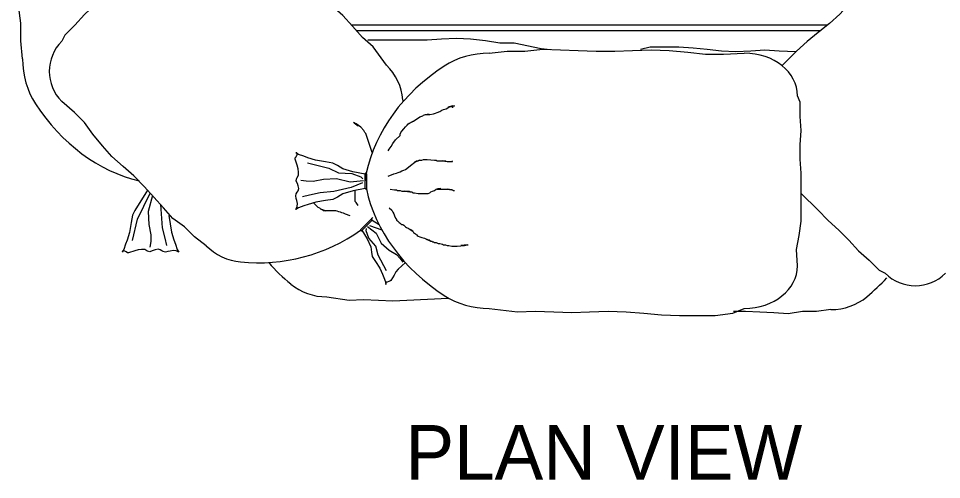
# Model space of a CAD drawing. Extents: x -1.9 to 42.1, y -2.6 to 24.1.
# Drawn here: x 22.798 to 27.719, y 4.659 to 7.119 of the extents above; entities that cross this region are included whole.
import ezdxf

# ---------------------------------------------------------------- set-up
doc = ezdxf.new("R2010")
doc.units = 0
doc.layers.add('Level 1', color=7, linetype='Continuous')

msp = doc.modelspace()

# ---------------------------------------------------------------- linework, layer by layer
at = {"layer": 'Level 1'}
for p, q in [((27.1118, 7.0829), (24.5731, 7.0829)), ((24.5986, 7.0546), (27.0757, 7.0546)), ((24.6463, 6.2137), (24.6458, 6.2891)), ((24.6546, 6.2137), (24.6541, 6.2891)), ((24.655, 6.2137), (24.655, 6.2891)), ((24.6763, 6.0464), (24.6231, 5.9931)), ((24.6766, 6.0461), (24.6236, 5.9926)), ((24.6813, 6.0414), (24.6283, 5.9879))]:
    msp.add_line(p, q, dxfattribs=at)
for points in [[(23.6708, 7.6385), (23.6126, 7.5743), (23.5505, 7.5291), (23.4912, 7.4811), (23.4376, 7.4275), (23.367, 7.3569), (23.3106, 7.3005), (23.2598, 7.244), (23.2061, 7.1904), (23.1497, 7.1396), (23.0989, 7.0831), (23.0452, 7.0295), (23.0291, 6.9968)], [(24.7609, 6.8692), (24.6885, 6.9669), (24.6321, 7.0177), (24.5784, 7.077), (24.5275, 7.1335), (24.4711, 7.1844), (24.4118, 7.238), (24.3609, 7.2945), (24.3129, 7.3538), (24.2649, 7.4131), (24.214, 7.4696), (24.1604, 7.5233), (24.1067, 7.5769), (24.0446, 7.6221), (23.9916, 7.6385)], [(22.8202, 6.903), (22.8102, 6.9984), (22.8102, 7.0932), (22.7982, 7.1881), (22.8022, 7.283), (22.8062, 7.3778), (22.8145, 7.5757)], [(27.5274, 7.4773), (27.4486, 7.4189), (27.3978, 7.3624), (27.3385, 7.3087), (27.282, 7.2579), (27.2312, 7.2014), (27.1775, 7.1421), (27.121, 7.0913), (27.0617, 7.0432), (27.0024, 6.9952), (26.9459, 6.9444), (26.8682, 6.8667)], [(24.6602, 7.0051), (24.9769, 7.0051), (25.0528, 7.0091), (25.1327, 7.0131), (25.2086, 7.0091), (25.2884, 7.0011), (25.3643, 6.9891), (25.4402, 6.9891), (25.585, 6.9591), (25.6321, 6.9532)], [(25.3076, 6.9333), (25.403, 6.9434), (25.4978, 6.9434), (25.5927, 6.9554), (25.6876, 6.9514), (25.7824, 6.9474), (25.8773, 6.9434), (25.9771, 6.9434), (26.072, 6.9474), (26.1718, 6.9514), (26.2667, 6.9474), (26.3666, 6.9394), (26.4614, 6.9274), (26.5563, 6.9274), (26.6675, 6.9333), (26.6675, 6.9333)], [(26.942, 6.9405), (26.8534, 6.9449), (26.7776, 6.9489), (26.7017, 6.9449), (26.6218, 6.9409), (26.5459, 6.9449), (26.47, 6.9529), (26.3941, 6.9609), (26.3182, 6.9649), (26.2423, 6.9649), (26.1664, 6.9649), (26.1137, 6.9531)], [(26.9511, 5.7989), (26.9457, 5.8855), (26.9607, 5.9614), (26.9707, 6.0372), (26.9707, 6.1131), (26.9707, 6.2129), (26.9707, 6.2927), (26.9657, 6.3685), (26.9657, 6.4444), (26.9707, 6.5202), (26.9657, 6.5961), (26.9657, 6.6719), (26.9511, 6.7064)], [(23.7984, 5.9067), (23.7373, 5.9535), (23.6836, 6.0072), (23.6215, 6.0524), (23.5707, 6.1089), (23.5198, 6.1653), (23.469, 6.2218), (23.4125, 6.2783), (23.356, 6.3292), (23.2967, 6.3828), (23.2459, 6.4393), (23.195, 6.5014), (23.1498, 6.5636), (23.0962, 6.6172), (23.0291, 6.676), (23.0291, 6.676)], [(24.7696, 6.4132), (24.7745, 6.4209), (24.7841, 6.4363), (24.7938, 6.4518), (24.8083, 6.4711), (24.8324, 6.4942), (24.8324, 6.502), (24.8372, 6.5097), (24.8421, 6.5174), (24.8517, 6.529), (24.8614, 6.5406), (24.8807, 6.5599), (24.8903, 6.5637), (24.9048, 6.5715), (24.871, 6.5522), (24.9048, 6.5715), (24.9386, 6.5946), (24.9531, 6.5985), (24.958, 6.6023), (24.9676, 6.6062), (24.9821, 6.6062), (24.9869, 6.6062), (24.9773, 6.6062), (24.9869, 6.6062), (24.9918, 6.6062), (25.0111, 6.6101), (25.0207, 6.6139), (25.0304, 6.6178), (25.0449, 6.6216), (25.0545, 6.6294), (25.0642, 6.6332), (25.0787, 6.6371), (25.098, 6.6487), (25.1076, 6.6487), (25.1125, 6.6525), (25.0883, 6.6448), (25.1125, 6.6525), (25.1173, 6.6525), (25.1221, 6.6525), (25.1221, 6.6525), (25.1125, 6.6487), (25.1125, 6.641)], [(24.6845, 6.4037), (24.6506, 6.5054), (24.6451, 6.5108), (24.6397, 6.5218), (24.6233, 6.5381), (24.5987, 6.5573), (24.5878, 6.5627), (24.6096, 6.5463), (24.5878, 6.5627), (24.585, 6.5655)], [(24.2773, 6.1001), (24.2837, 6.1152), (24.2863, 6.131), (24.2828, 6.1475), (24.2794, 6.1585), (24.2768, 6.1722), (24.2794, 6.1832), (24.2837, 6.1915), (24.2888, 6.1997), (24.2923, 6.2114), (24.2897, 6.2265), (24.2854, 6.2375), (24.2794, 6.2512), (24.2777, 6.2547), (24.282, 6.267), (24.2845, 6.2705), (24.2906, 6.2822), (24.2914, 6.2986), (24.2897, 6.3165), (24.2837, 6.3357), (24.2734, 6.368), (24.2734, 6.3749), (24.2777, 6.3804), (24.2828, 6.3886), (24.2845, 6.3914), (24.2845, 6.3962), (24.282, 6.401), (24.2773, 6.4027)], [(24.6458, 6.2881), (24.581, 6.3003), (24.5267, 6.3169), (24.4983, 6.3346), (24.4737, 6.3472), (24.4348, 6.3539), (24.3822, 6.3628), (24.3413, 6.3758), (24.3197, 6.3841), (24.2905, 6.3936), (24.2773, 6.4027)], [(24.3395, 6.3478), (24.4524, 6.3203), (24.5051, 6.295), (24.5755, 6.2921), (24.6237, 6.274), (24.6331, 6.2638)], [(24.7696, 6.278), (24.7986, 6.2896), (24.8131, 6.2935), (24.8227, 6.2973), (24.8324, 6.3012), (24.8421, 6.3051), (24.8517, 6.3089), (24.8614, 6.3128), (24.8952, 6.3398), (24.9048, 6.3475), (24.9193, 6.3591), (24.929, 6.3591), (24.9386, 6.363), (24.9097, 6.3514), (24.9386, 6.363), (24.9483, 6.363), (24.958, 6.3668), (24.9676, 6.3668), (24.9773, 6.3668), (25.0159, 6.363), (25.0256, 6.363), (25.0304, 6.3591), (25.04, 6.3591), (25.0545, 6.3591), (25.069, 6.3591), (25.0738, 6.3591), (25.0787, 6.3552), (25.0594, 6.3591), (25.0835, 6.3552), (25.0883, 6.3552), (25.0932, 6.3552), (25.098, 6.3552), (25.1028, 6.3552), (25.1076, 6.3552), (25.1125, 6.3552), (25.1125, 6.3552), (25.1125, 6.3591)], [(24.6368, 6.253), (24.5663, 6.2448), (24.4942, 6.264), (24.4237, 6.2599), (24.3687, 6.2489), (24.3326, 6.2502), (24.3034, 6.2544)], [(23.4866, 6.2022), (23.419, 6.0937), (23.4063, 6.0691), (23.3997, 6.0302), (23.3908, 5.9776), (23.3778, 5.9367), (23.3695, 5.9151), (23.36, 5.8859), (23.3509, 5.8727)], [(24.6463, 6.2111), (24.5825, 6.1998), (24.5279, 6.1836), (24.4993, 6.1662), (24.4745, 6.1538), (24.4354, 6.1475), (24.3828, 6.1391), (24.3417, 6.1264), (24.32, 6.1183), (24.2907, 6.1091), (24.2773, 6.1001)], [(24.6313, 6.2414), (24.5709, 6.2176), (24.4791, 6.1949), (24.4072, 6.1894), (24.3504, 6.1757), (24.312, 6.1664)], [(24.6097, 6.1203), (24.5988, 6.1367), (24.5933, 6.1422), (24.5933, 6.2017)], [(24.7793, 6.2085), (24.8034, 6.2047), (24.8131, 6.2047), (24.8179, 6.2008), (24.8227, 6.2008), (24.8276, 6.2008), (24.8324, 6.2008), (24.8421, 6.1969), (24.8662, 6.1969), (24.8807, 6.1969), (24.8855, 6.1931), (24.8565, 6.1969), (24.8855, 6.1931), (24.8903, 6.1931), (24.8952, 6.1931), (24.9, 6.1892), (24.9097, 6.1892), (24.929, 6.1854), (24.9386, 6.1854), (24.9531, 6.1854), (24.9628, 6.1854), (24.9724, 6.1854), (24.9821, 6.1854), (24.9918, 6.1892), (24.9966, 6.1931), (25.0062, 6.1969), (25.0159, 6.2008), (25.0256, 6.2085), (25.0352, 6.2124), (25.04, 6.2124), (25.0449, 6.2124), (25.0497, 6.2124), (25.0304, 6.2085), (25.0545, 6.2085), (25.0594, 6.2085), (25.069, 6.2085), (25.0787, 6.2085), (25.0932, 6.2085), (25.1076, 6.2047), (25.0835, 6.2085), (25.1076, 6.2047), (25.1125, 6.2047), (25.1173, 6.2008), (25.1221, 6.2008)], [(23.4058, 5.9349), (23.4333, 6.0478), (23.5001, 6.1873)], [(23.5121, 6.174), (23.4896, 6.0896), (23.4937, 6.0191), (23.5047, 5.9641), (23.5033, 5.9281), (23.4992, 5.8988)], [(26.9707, 6.1853), (27.0586, 6.0974), (27.1151, 6.0409), (27.1715, 5.9901), (27.2251, 5.9365), (27.276, 5.88), (27.3324, 5.8292), (27.386, 5.7756), (27.4187, 5.7594)], [(23.5546, 6.1267), (23.5641, 6.0026), (23.5779, 5.9459), (23.5871, 5.9074)], [(24.5661, 6.0657), (24.5415, 6.0739), (24.5305, 6.0794), (24.5224, 6.0821), (24.5142, 6.0849), (24.506, 6.0876), (24.4978, 6.0903), (24.4896, 6.0931), (24.4513, 6.0931), (24.4404, 6.0931), (24.424, 6.0931), (24.4186, 6.0985), (24.4104, 6.1013), (24.435, 6.0931), (24.4104, 6.1013), (24.4049, 6.1067), (24.3967, 6.1095), (24.3694, 6.1368)], [(24.7745, 6.1081), (24.7889, 6.0966), (24.7938, 6.085), (24.7986, 6.0773), (24.8034, 6.0657), (24.8083, 6.0541), (24.8131, 6.0464), (24.8131, 6.0425), (24.8179, 6.0386), (24.8227, 6.0348), (24.8276, 6.0309), (24.8324, 6.0271), (24.8372, 6.0232), (24.8421, 6.0193), (24.8469, 6.0193), (24.8517, 6.0155), (24.8614, 6.0078), (24.8662, 6.0039), (24.8759, 6), (24.8807, 5.9962), (24.8855, 5.9923), (24.8903, 5.9923), (24.9, 5.9846), (24.8855, 5.9923), (24.9, 5.9846), (24.9048, 5.9769), (24.9097, 5.973), (24.9145, 5.9692), (24.9193, 5.9653), (24.9241, 5.9653), (24.9241, 5.9614), (24.929, 5.9576), (24.9386, 5.9537), (24.9483, 5.9498), (24.9628, 5.946), (24.9821, 5.9383), (24.9869, 5.9383), (24.9918, 5.9344), (24.9966, 5.9305), (24.9724, 5.9421), (24.9966, 5.9305), (25.0014, 5.9305), (25.0062, 5.9267), (25.0111, 5.9267), (25.0159, 5.9228), (25.0256, 5.9228), (25.0352, 5.919), (25.0449, 5.919), (25.0594, 5.9151), (25.0642, 5.9112), (25.069, 5.9112), (25.0738, 5.9112), (25.0835, 5.9074), (25.0932, 5.9074), (25.1076, 5.9035), (25.1366, 5.9035), (25.1753, 5.9074), (25.1897, 5.9112), (25.1559, 5.9074), (25.1897, 5.9112), (25.1946, 5.9112)], [(23.6001, 6.0679), (23.6145, 5.9782), (23.6271, 5.9371), (23.6352, 5.9154), (23.6444, 5.8861), (23.6534, 5.8727)], [(24.6589, 6.0083), (24.7046, 5.9742), (24.7318, 5.9198), (24.7746, 5.8829), (24.8134, 5.8596), (24.8329, 5.8382), (24.8465, 5.8187)], [(24.6702, 6.0134), (24.7353, 5.9913)], [(24.6831, 6.0433), (24.7204, 6.0196)], [(24.6289, 5.9886), (24.657, 5.9433), (24.676, 5.9008), (24.6795, 5.8722), (24.6845, 5.8494), (24.7019, 5.8227), (24.7253, 5.7866), (24.7392, 5.7543), (24.7456, 5.7362), (24.7554, 5.713), (24.7564, 5.6991)], [(24.76, 5.7731), (24.7156, 5.8564), (24.7037, 5.9041), (24.6659, 5.9459), (24.6514, 5.986), (24.6533, 5.9985)], [(23.6534, 5.8727), (23.6383, 5.8791), (23.6225, 5.8817), (23.606, 5.8782), (23.595, 5.8748), (23.5813, 5.8722), (23.5703, 5.8748), (23.5621, 5.8791), (23.5538, 5.8842), (23.5421, 5.8877), (23.527, 5.8851), (23.516, 5.8808), (23.5023, 5.8748), (23.4989, 5.8731), (23.4865, 5.8774), (23.4831, 5.8799), (23.4714, 5.886), (23.4549, 5.8868), (23.437, 5.8851), (23.4178, 5.8791), (23.3855, 5.8688), (23.3787, 5.8688), (23.3732, 5.8731), (23.3649, 5.8782), (23.3622, 5.8799), (23.3574, 5.8799), (23.3526, 5.8774), (23.3509, 5.8727)], [(24.8609, 5.8164), (24.822, 5.7806), (24.8103, 5.767), (24.8001, 5.75), (24.7831, 5.7214), (24.7783, 5.7165), (24.772, 5.7151), (24.7632, 5.7121), (24.7603, 5.7112), (24.7569, 5.7078), (24.755, 5.7029), (24.7564, 5.6991)], [(24.4413, 5.6338), (24.5615, 5.6159), (24.6374, 5.6199), (24.7173, 5.6159), (24.7932, 5.6119), (24.8691, 5.6159), (25.0894, 5.6269)], [(25.3076, 5.5721), (25.4579, 5.5542), (25.5527, 5.5582), (25.6526, 5.5542), (25.7475, 5.5502), (25.8423, 5.5542), (25.9422, 5.5582), (26.037, 5.5542), (26.1319, 5.5462), (26.2268, 5.5382), (26.3216, 5.5342), (26.4165, 5.5342), (26.5114, 5.5342), (26.6062, 5.5462), (26.6675, 5.5721)], [(27.1295, 5.5658), (27.0532, 5.5557), (26.9773, 5.5557), (26.9014, 5.5437), (26.8255, 5.5477), (26.7496, 5.5517), (26.6737, 5.5557), (26.6092, 5.5557)]]:
    msp.add_lwpolyline(points, dxfattribs=at)
for centre, radius, start, end in [((23.1895, 6.8364), 0.2269, 135, 225), ((24.5472, 6.6556), 0.3022, 5.644, 45), ((23.9054, 6.5921), 0.9471, 5.1137, 5.644), ((23.9054, 6.5921), 0.9471, 324.9628, 325.5986), ((24.6796, 6.045), 0.00356, 293.5021, 157.0858), ((24.0755, 6.7622), 0.9471, 264.356, 305.2447), ((24.625, 5.9893), 0.00356, 112.9142, 336.4979), ((24.0121, 6.1204), 0.3022, 225, 264.356), ((24.8503, 6.4346), 0.9471, 220.7193, 230.644), ((27.5791, 5.9199), 0.2269, 225, 315), ((26.7205, 6.3667), 0.9471, 309.356, 318.1864), ((24.4413, 5.9359), 0.3022, 230.644, 270), ((27.1295, 5.868), 0.3022, 270, 309.356)]:
    msp.add_arc(centre, radius, start, end, dxfattribs=at)
for centre, major_axis, start_param, end_param in [((23.1224, 6.903), (0, -0.3777), 4.712389, 5.39928), ((25.3076, 6.6311), (-0.3777, 0), 4.712389, 5.39928), ((26.6675, 6.7064), (-0.2836, 0), 3.141593, 4.712389), ((25.8188, 6.1324), (-1.1839, 0), 5.39928, 6.112924), ((23.6211, 7.4142), (0, -1.1839), 5.39928, 6.092418), ((24.65, 6.2904), (0.00446, 0), 5.897715, 9.799987), ((24.6509, 6.2124), (0.00446, 0), 2.766384, 6.668656), ((25.8188, 6.3729), (-1.1839, 0), 0.173883, 0.883905), ((26.6675, 5.7989), (0.2836, 0), 4.712389, 6.283185), ((25.3076, 5.8743), (-0.3777, 0), 0.883905, 1.570796)]:
    msp.add_ellipse(centre, major_axis=major_axis, ratio=0.8, start_param=start_param, end_param=end_param, dxfattribs=at)

# ---------------------------------------------------------------- texts
msp.add_text('PLAN VIEW', height=0.2904, dxfattribs=at).set_placement((24.8614, 4.6593))

doc.saveas('drawing.dxf')
